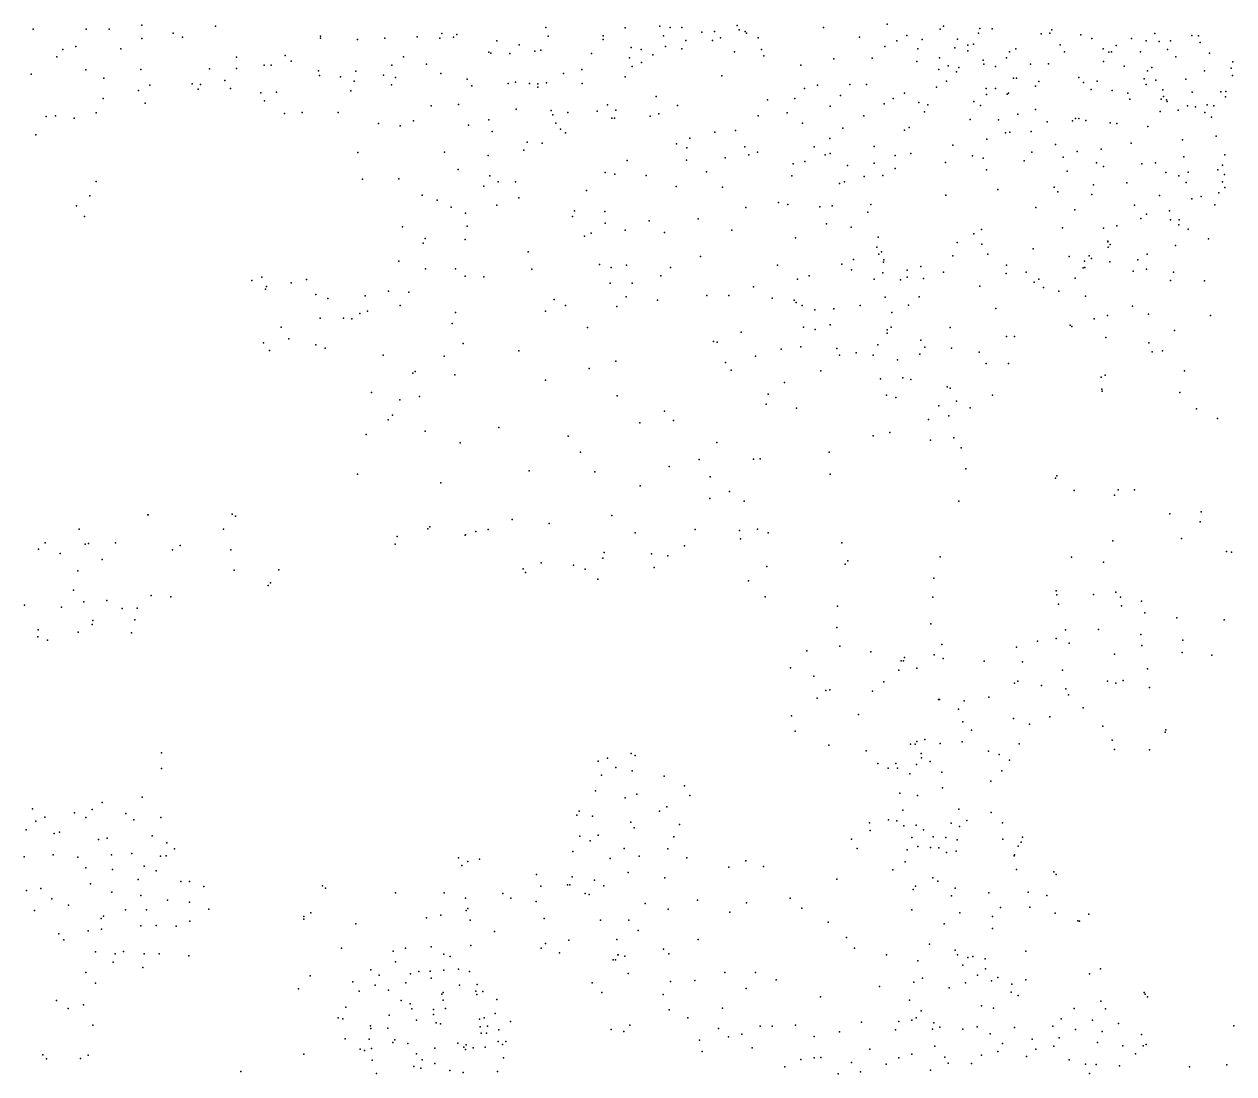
# Model space of a CAD drawing. Header units: millimetres. Extents: x -60275265 to 22802890, y -38578442 to 24337084.
# Drawn here: x 9821622 to 12413622, y -13387304 to -11138304 of the extents above; entities that cross this region are included whole.
import ezdxf

# ---------------------------------------------------------------- set-up
doc = ezdxf.new("R2010")
doc.units = ezdxf.units.MM
doc.header["$MEASUREMENT"] = 0
doc.layers.add('particles', color=7, linetype='Continuous', true_color=0x000000)

msp = doc.modelspace()

# ---------------------------------------------------------------- linework, layer by layer
at = {"layer": 'particles', "color": 93, "true_color": 0x67d435}
for p in [(10073622, -11140304), (10231622, -11142304), (10939622, -11145304), (11183622, -11142304), (11205622, -11145304), (11230622, -11145304), (11349622, -11141304), (11534622, -11145304), (11670622, -11138304), (11791622, -11142304), (9840622, -11149304), (9954622, -11149304), (10003622, -11149304), (10073622, -11169304), (10140622, -11157304), (10160622, -11166304), (10456622, -11164304), (10456622, -11168304), (10535622, -11171304), (10594622, -11168304), (10663622, -11165304), (10712622, -11168304), (10716622, -11158304), (10741622, -11166304), (10748622, -11160304), (10944622, -11164304), (11062622, -11163304), (11062622, -11171304), (11109622, -11146304), (11191622, -11163304), (11273622, -11155304), (11300622, -11154304), (11313622, -11167304), (11353622, -11150304), (11366622, -11154304), (11369622, -11157304), (11394622, -11167304), (11611622, -11166304), (11712622, -11162304), (11745622, -11171304), (11784622, -11149304), (11821622, -11170304), (11866622, -11157304), (11869622, -11147304), (11895622, -11148304), (12000622, -11159304), (12019622, -11157304), (12023622, -11150304), (12085622, -11161304), (12109622, -11169304), (12194622, -11169304), (12244622, -11158304), (12323622, -11162304), (12337622, -11163304), (9904622, -11192304), (9932622, -11186304), (10028622, -11191304), (10834622, -11174304), (10882622, -11182304), (10915622, -11196304), (10928622, -11194304), (11122622, -11188304), (11143622, -11192304), (11195622, -11186304), (11230622, -11191304), (11239622, -11173304), (11296622, -11173304), (11343622, -11197304), (11401622, -11192304), (11665622, -11186304), (11691622, -11174304), (11736622, -11191304), (11815622, -11189304), (11843622, -11183304), (11843622, -11195304), (11855622, -11181304), (11932622, -11197304), (11946622, -11191304), (12041622, -11182304), (12050622, -11197304), (12133622, -11191304), (12151622, -11197304), (12161622, -11184304), (12213622, -11197304), (12225622, -11174304), (12253622, -11175304), (12271622, -11192304), (12277622, -11174304), (12341622, -11177304), (9891622, -11208304), (10276622, -11209304), (10380622, -11205304), (10393622, -11217304), (10634622, -11208304), (10817622, -11198304), (10821622, -11200304), (10862622, -11201304), (11037622, -11201304), (11118622, -11210304), (11144622, -11220304), (11168622, -11204304), (11406622, -11206304), (11556622, -11212304), (11638622, -11211304), (11734622, -11218304), (11782622, -11210304), (11876622, -11215304), (11926622, -11210304), (12016622, -11223304), (12134622, -11218304), (12145622, -11198304), (12289622, -11208304), (12361622, -11200304), (12411622, -11219304), (9836622, -11245304), (9953622, -11236304), (10071622, -11235304), (10218622, -11234304), (10276622, -11233304), (10335622, -11226304), (10350622, -11226304), (10452622, -11238304), (10454622, -11248304), (10532622, -11239304), (10591622, -11247304), (10609622, -11226304), (10683622, -11224304), (10714622, -11244304), (10977622, -11244304), (11016622, -11235304), (11124622, -11229304), (11485622, -11226304), (11781622, -11235304), (11801622, -11227304), (11819622, -11240304), (11824622, -11231304), (11877622, -11224304), (11902622, -11229304), (11977622, -11224304), (12178622, -11228304), (12228622, -11238304), (12237622, -11231304), (12350622, -11238304), (12407622, -11232304), (12410622, -11248304), (9992622, -11254304), (10090622, -11269304), (10181622, -11266304), (10199622, -11267304), (10251622, -11259304), (10499622, -11251304), (10528622, -11260304), (10608622, -11268304), (10617622, -11252304), (10770622, -11256304), (10780622, -11270304), (10858622, -11265304), (10874622, -11262304), (10904622, -11265304), (10922622, -11266304), (10922622, -11273304), (10940622, -11264304), (11017622, -11265304), (11109622, -11251304), (11316622, -11249304), (11521622, -11269304), (11590622, -11267304), (11626622, -11267304), (11776622, -11273304), (11797622, -11260304), (11941622, -11254304), (11947622, -11254304), (11988622, -11271304), (11995622, -11261304), (12081622, -11252304), (12091622, -11263304), (12120622, -11260304), (12221622, -11255304), (12225622, -11267304), (12246622, -11258304), (12310622, -11256304), (9990622, -11297304), (10066622, -11280304), (10194622, -11277304), (10263622, -11276304), (10328622, -11285304), (10362622, -11284304), (10521622, -11281304), (11175622, -11293304), (11414622, -11300304), (11472622, -11297304), (11493622, -11276304), (11570622, -11291304), (11683622, -11297304), (11707622, -11286304), (11882622, -11276304), (11883622, -11289304), (11902622, -11276304), (11927622, -11288304), (11930622, -11286304), (12107622, -11278304), (12152622, -11280304), (12186622, -11286304), (12190622, -11299304), (12257622, -11299304), (12261622, -11279304), (12262622, -11293304), (12269622, -11300304), (12324622, -11284304), (12385622, -11283304), (12395622, -11294304), (12396622, -11282304), (10080622, -11307304), (10336622, -11302304), (10693622, -11313304), (10752622, -11310304), (10875622, -11320304), (10950622, -11323304), (11049622, -11324304), (11071622, -11311304), (11089622, -11322304), (11221622, -11312304), (11548622, -11314304), (11664622, -11309304), (11738622, -11306304), (11750622, -11326304), (11757622, -11311304), (11856622, -11304304), (11870622, -11312304), (11988622, -11321304), (12255622, -11325304), (12270622, -11304304), (12294622, -11322304), (12314622, -11313304), (12331622, -11315304), (12356622, -11311304), (12370622, -11313304), (9868622, -11336304), (9888622, -11334304), (9928622, -11339304), (9975622, -11328304), (10379622, -11329304), (10417622, -11327304), (10494622, -11327304), (10580622, -11351304), (10655622, -11345304), (10817622, -11343304), (10954622, -11332304), (10960622, -11350304), (10986622, -11327304), (11080622, -11339304), (11086622, -11339304), (11162622, -11335304), (11181622, -11330304), (11394622, -11334304), (11456622, -11328304), (11489622, -11350304), (11620622, -11334304), (11848622, -11342304), (11909622, -11343304), (11950622, -11331304), (12013622, -11347304), (12067622, -11345304), (12074622, -11340304), (12081622, -11340304), (12096622, -11344304), (12148622, -11349304), (12162622, -11351304), (12351622, -11327304), (12365622, -11337304), (9846622, -11375304), (10627622, -11356304), (10773622, -11354304), (10824622, -11368304), (10970622, -11363304), (10981622, -11371304), (11301622, -11369304), (11345622, -11366304), (11575622, -11361304), (11707622, -11365304), (11717622, -11359304), (11924622, -11371304), (11933622, -11369304), (11979622, -11368304), (12229622, -11357304), (12375622, -11378304), (10899622, -11391304), (10931622, -11393304), (11219622, -11394304), (11241622, -11403304), (11247622, -11382304), (11365622, -11401304), (11514622, -11401304), (11547622, -11383304), (11642622, -11400304), (11811622, -11397304), (11884622, -11384304), (12031622, -11396304), (12193622, -11393304), (12303622, -11386304), (10536622, -11413304), (10722622, -11412304), (10815622, -11419304), (10892622, -11408304), (11113622, -11430304), (11240622, -11429304), (11323622, -11424304), (11374622, -11418304), (11392622, -11412304), (11537622, -11418304), (11548622, -11415304), (11687622, -11419304), (11721622, -11415304), (11853622, -11420304), (11876622, -11425304), (11980622, -11412304), (12047622, -11423304), (12077622, -11411304), (12129622, -11406304), (12306622, -11422304), (12394622, -11418304), (10751622, -11449304), (11066622, -11456304), (11283622, -11454304), (11469622, -11437304), (11494622, -11432304), (11585622, -11441304), (11642622, -11436304), (11687622, -11447304), (11795622, -11434304), (11883622, -11450304), (11964622, -11431304), (12056622, -11453304), (12119622, -11435304), (12134622, -11443304), (12216622, -11437304), (12245622, -11435304), (12267622, -11456304), (12315622, -11455304), (12379622, -11450304), (12389622, -11440304), (9975622, -11475304), (10546622, -11470304), (10624622, -11469304), (10819622, -11463304), (10837622, -11476304), (10874622, -11476304), (11087622, -11459304), (11154622, -11462304), (11466622, -11463304), (11568622, -11479304), (11579622, -11476304), (11621622, -11464304), (11661622, -11462304), (12112622, -11482304), (12184622, -11478304), (12295622, -11463304), (12311622, -11477304), (12389622, -11476304), (12393622, -11460304), (9962622, -11506304), (10674622, -11504304), (10806622, -11485304), (11026622, -11494304), (11218622, -11486304), (11317622, -11487304), (11796622, -11504304), (11907622, -11492304), (12028622, -11487304), (12036622, -11497304), (12109622, -11503304), (12254622, -11505304), (12343622, -11507304), (12381622, -11499304), (12394622, -11488304), (9933622, -11527304), (10706622, -11515304), (10736622, -11530304), (10834622, -11526304), (10881622, -11510304), (11367622, -11531304), (11437622, -11520304), (11457622, -11524304), (11526622, -11529304), (11552622, -11527304), (11635622, -11524304), (11989622, -11531304), (12200622, -11526304), (12323622, -11512304), (12372622, -11525304), (9950622, -11550304), (10767622, -11543304), (10996622, -11550304), (11000622, -11538304), (11065622, -11539304), (11160622, -11559304), (11265622, -11555304), (11629622, -11541304), (12072622, -11536304), (12214622, -11554304), (12226622, -11545304), (12275622, -11538304), (12277622, -11557304), (12296622, -11557304), (10632622, -11572304), (10770622, -11571304), (11066622, -11564304), (11109622, -11579304), (11193622, -11584304), (11337622, -11579304), (11540622, -11566304), (11593622, -11573304), (11872622, -11578304), (12046622, -11574304), (12134622, -11575304), (12162622, -11570304), (12295622, -11568304), (12315622, -11577304), (10676622, -11607304), (10680622, -11597304), (10766622, -11599304), (11022622, -11592304), (11036622, -11586304), (11474622, -11596304), (11651622, -11594304), (11820622, -11606304), (11856622, -11587304), (11873622, -11609304), (12143622, -11603304), (12143622, -11604304), (12148622, -11610304), (12359622, -11598304), (10901622, -11626304), (11270622, -11636304), (11648622, -11616304), (11652622, -11631304), (11658622, -11626304), (11811622, -11634304), (11886622, -11631304), (11983622, -11619304), (12060622, -11636304), (12103622, -11634304), (12144622, -11616304), (12227622, -11631304), (12288622, -11612304), (10624622, -11646304), (10681622, -11662304), (10745622, -11662304), (10909622, -11663304), (11054622, -11653304), (11079622, -11659304), (11112622, -11654304), (11206622, -11659304), (11435622, -11654304), (11573622, -11652304), (11598622, -11642304), (11662622, -11648304), (11663622, -11643304), (11742622, -11657304), (11926622, -11654304), (12090622, -11660304), (12093622, -11646304), (12094622, -11659304), (12108622, -11640304), (12147622, -11647304), (12207622, -11643304), (12226622, -11663304), (10309622, -11687304), (10330622, -11680304), (10426622, -11685304), (10766622, -11678304), (10806622, -11679304), (11185622, -11677304), (11478622, -11684304), (11503622, -11677304), (11594622, -11664304), (11642622, -11684304), (11661622, -11671304), (11699622, -11686304), (11713622, -11665304), (11713622, -11680304), (11748622, -11683304), (11791622, -11669304), (11925622, -11672304), (11968622, -11669304), (11995622, -11684304), (12073622, -11682304), (12197622, -11667304), (12277622, -11687304), (12284622, -11669304), (12350622, -11688304), (10338622, -11706304), (10340622, -11700304), (10393622, -11692304), (10602622, -11710304), (10645622, -11712304), (11077622, -11693304), (11124622, -11693304), (11384622, -11701304), (11869622, -11699304), (11985622, -11691304), (12005622, -11702304), (12038622, -11710304), (10446622, -11717304), (10472622, -11726304), (10552622, -11720304), (10627622, -11741304), (10957622, -11728304), (10981622, -11741304), (11111622, -11722304), (11178622, -11729304), (11284622, -11719304), (11331622, -11719304), (11424622, -11725304), (11471622, -11729304), (11475622, -11734304), (11488622, -11741304), (11612622, -11741304), (11666622, -11723304), (11716622, -11740304), (11739622, -11722304), (12095622, -11721304), (10540622, -11758304), (10557622, -11753304), (10745622, -11756304), (10938622, -11753304), (11091622, -11743304), (11515622, -11750304), (11556622, -11748304), (11680622, -11756304), (11903622, -11747304), (12142622, -11762304), (12196622, -11742304), (12230622, -11759304), (12363622, -11762304), (10372622, -11787304), (10455622, -11768304), (10505622, -11768304), (10523622, -11769304), (10738622, -11779304), (11028622, -11788304), (11491622, -11787304), (11516622, -11792304), (11548622, -11782304), (11670622, -11793304), (11679622, -11787304), (11805622, -11788304), (12062622, -11783304), (12066622, -11786304), (12066622, -11786304), (12114622, -11769304), (10388622, -11812304), (11298622, -11818304), (11306622, -11819304), (11357622, -11798304), (11670622, -11800304), (11742622, -11815304), (11926622, -11807304), (11943622, -11807304), (12139622, -11809304), (12286622, -11794304), (10334622, -11821304), (10347622, -11837304), (10446622, -11825304), (10466622, -11832304), (10762622, -11822304), (10881622, -11838304), (11443622, -11834304), (11485622, -11829304), (11562622, -11833304), (11604622, -11842304), (11650622, -11825304), (11740622, -11845304), (11751622, -11830304), (11808622, -11832304), (11867622, -11841304), (12231622, -11821304), (12238622, -11840304), (12260622, -11838304), (10590622, -11847304), (10721622, -11849304), (11089622, -11860304), (11324622, -11863304), (11388622, -11849304), (11568622, -11847304), (11640622, -11847304), (11692622, -11857304), (11882622, -11865304), (11930622, -11865304), (10654622, -11886304), (10659622, -11882304), (10744622, -11889304), (11032622, -11876304), (11336622, -11879304), (11528622, -11881304), (11704622, -11896304), (12129622, -11894304), (12137622, -11890304), (12307622, -11881304), (10938622, -11901304), (11450622, -11906304), (11656622, -11898304), (11721622, -11899304), (11799622, -11915304), (11805622, -11918304), (12130622, -11920304), (10565622, -11927304), (10626622, -11943304), (10668622, -11936304), (11092622, -11934304), (11415622, -11931304), (11669622, -11933304), (11689622, -11938304), (11819622, -11946304), (11896622, -11933304), (12131622, -11924304), (12297622, -11927304), (11193622, -11967304), (11411622, -11952304), (11476622, -11961304), (11781622, -11956304), (11848622, -11960304), (12333622, -11962304), (10601622, -11986304), (10610622, -11976304), (11140622, -11992304), (11212622, -11987304), (11759622, -11985304), (11802622, -11977304), (12378622, -11983304), (10554622, -12017304), (10680622, -12010304), (10838622, -12002304), (10987622, -12021304), (11640622, -12020304), (11676622, -12013304), (11813622, -12024304), (10755622, -12035304), (11305622, -12034304), (11763622, -12029304), (11829622, -12046304), (11013622, -12055304), (11267622, -12071304), (11384622, -12070304), (11398622, -12069304), (11398622, -12069304), (11546622, -12055304), (10535622, -12102304), (10903622, -12095304), (11044622, -12097304), (11203622, -12086304), (11548622, -12102304), (11839622, -12091304), (10714622, -12121304), (11141622, -12127304), (11291622, -12108304), (12031622, -12111304), (12034622, -12106304), (11290622, -12154304), (11332622, -12139304), (12071622, -12137304), (12157622, -12147304), (12165622, -12136304), (12200622, -12136304), (11364622, -12160304), (11824622, -12160304), (10086622, -12189304), (10087622, -12189304), (10267622, -12188304), (10274622, -12192304), (10867622, -12199304), (10946622, -12208304), (11080622, -12191304), (12276622, -12187304), (12341622, -12204304), (12343622, -12183304), (9939622, -12220304), (10248622, -12220304), (10686622, -12219304), (10690622, -12215304), (10766622, -12233304), (10767622, -12232304), (10789622, -12225304), (10815622, -12221304), (11130622, -12228304), (11259622, -12221304), (11354622, -12223304), (11392622, -12220304), (11415622, -12228304), (9866622, -12249304), (9952622, -12252304), (9959622, -12251304), (10017622, -12249304), (10155622, -12255304), (10616622, -12252304), (10620622, -12236304), (11236622, -12256304), (11356622, -12241304), (11573622, -12249304), (12154622, -12245304), (12301622, -12240304), (9852622, -12263304), (9898622, -12272304), (9988622, -12285304), (10139622, -12264304), (10264622, -12264304), (11061622, -12282304), (11064622, -12270304), (11165622, -12273304), (11200622, -12277304), (11784622, -12279304), (12065622, -12280304), (12397622, -12268304), (12408622, -12269304), (9936622, -12309304), (10271622, -12308304), (10367622, -12307304), (10890622, -12305304), (10929622, -12292304), (10998622, -12297304), (11023622, -12306304), (11171622, -12302304), (11412622, -12300304), (11580622, -12295304), (11586622, -12288304), (12134622, -12291304), (10349622, -12335304), (10895622, -12313304), (11050622, -12327304), (11373622, -12331304), (11770622, -12325304), (9927622, -12351304), (10093622, -12362304), (10344622, -12341304), (12032622, -12352304), (12034622, -12361304), (12112622, -12360304), (12160622, -12355304), (9822622, -12383304), (9901622, -12387304), (9949622, -12376304), (9998622, -12373304), (10063622, -12389304), (10135622, -12365304), (11409622, -12365304), (11564622, -12385304), (11768622, -12366304), (12037622, -12381304), (12170622, -12366304), (12172622, -12384304), (12215622, -12374304), (10031622, -12390304), (10058622, -12414304), (12222622, -12399304), (12291622, -12410304), (12392622, -12414304), (9851622, -12436304), (9937622, -12441304), (9967622, -12424304), (9968622, -12416304), (11562622, -12431304), (11764622, -12423304), (12052622, -12436304), (12123622, -12435304), (9850622, -12451304), (9871622, -12458304), (10051622, -12442304), (11787622, -12467304), (11992622, -12460304), (12032622, -12454304), (12060622, -12464304), (12214622, -12446304), (12304622, -12458304), (11498622, -12481304), (11569622, -12471304), (11635622, -12483304), (11771622, -12489304), (11947622, -12473304), (12157622, -12488304), (12216622, -12469304), (12302622, -12484304), (12366622, -12490304), (11463622, -12517304), (11700622, -12502304), (11705622, -12502304), (11707622, -12495304), (11734622, -12518304), (11790622, -12497304), (11878622, -12503304), (11960622, -12504304), (12228622, -12519304), (11513622, -12535304), (11695622, -12522304), (12046622, -12522304), (12176622, -12544304), (11539622, -12566304), (11547622, -12564304), (11639622, -12567304), (11663622, -12547304), (11943622, -12550304), (11950622, -12546304), (12001622, -12555304), (12053622, -12562304), (12142622, -12546304), (12160622, -12550304), (12232622, -12559304), (11520622, -12582304), (11780622, -12585304), (11782622, -12585304), (11835622, -12588304), (11888622, -12580304), (12059622, -12575304), (11465622, -12620304), (11609622, -12617304), (11823622, -12606304), (12019622, -12622304), (12090622, -12603304), (11832622, -12633304), (11941622, -12626304), (11975622, -12638304), (12132622, -12642304), (11473622, -12653304), (11751622, -12671304), (11851622, -12651304), (12152622, -12672304), (12266622, -12655304), (12267622, -12650304), (10115622, -12699304), (10115622, -12699304), (11545622, -12683304), (11625622, -12695304), (11720622, -12681304), (11730622, -12681304), (11734622, -12675304), (11784622, -12679304), (11831622, -12676304), (11887622, -12696304), (11953622, -12680304), (12157622, -12692304), (12232622, -12693304), (11051622, -12717304), (11071622, -12711304), (11122622, -12701304), (11130622, -12705304), (11650622, -12722304), (11689622, -12722304), (11733622, -12724304), (11743622, -12701304), (11744622, -12710304), (11762622, -12718304), (11910622, -12703304), (11932622, -12715304), (10115622, -12733304), (11058622, -12747304), (11089622, -12731304), (11124622, -12738304), (11192622, -12749304), (11672622, -12732304), (11692622, -12732304), (11719622, -12744304), (11787622, -12741304), (11916622, -12738304), (11236622, -12770304), (11789622, -12774304), (11892622, -12760304), (10074622, -12794304), (11045622, -12781304), (11109622, -12796304), (11134622, -12788304), (11247622, -12791304), (11697622, -12786304), (11735622, -12791304), (9839622, -12819304), (9929622, -12828304), (9967622, -12821304), (9988622, -12806304), (10039622, -12829304), (11010622, -12824304), (11182622, -12824304), (11198622, -12815304), (11704622, -12822304), (11824622, -12820304), (11893622, -12827304), (9846622, -12846304), (9865622, -12837304), (9953622, -12838304), (10056622, -12843304), (10114622, -12838304), (11005622, -12833304), (11039622, -12835304), (11121622, -12848304), (11225622, -12853304), (11632622, -12849304), (11673622, -12843304), (11691622, -12845304), (11706622, -12856304), (11732622, -12854304), (11807622, -12850304), (11841622, -12844304), (11917622, -12849304), (9825622, -12864304), (9885622, -12872304), (9897622, -12869304), (10095622, -12877304), (11012622, -12878304), (11051622, -12876304), (11128622, -12860304), (11213622, -12879304), (11634622, -12866304), (11723622, -12881304), (11748622, -12864304), (11769622, -12879304), (11796622, -12881304), (11825622, -12857304), (11960622, -12880304), (9980622, -12885304), (9999622, -12882304), (10127622, -12892304), (10143622, -12905304), (11034622, -12888304), (11107622, -12904304), (11200622, -12905304), (11594622, -12884304), (11606622, -12904304), (11713622, -12907304), (11736622, -12900304), (11763622, -12902304), (11781622, -12903304), (11820622, -12886304), (11918622, -12884304), (11951622, -12899304), (11957622, -12891304), (9821622, -12922304), (9883622, -12918304), (9936622, -12923304), (10008622, -12918304), (10052622, -12915304), (10113622, -12921304), (10125622, -12920304), (10752622, -12924304), (10772622, -12932304), (10797622, -12927304), (10997622, -12911304), (11077622, -12926304), (11139622, -12921304), (11241622, -12924304), (11367622, -12931304), (11709622, -12933304), (11797622, -12913304), (11818622, -12910304), (11942622, -12920304), (11943622, -12918304), (9953622, -12946304), (10010622, -12949304), (10078622, -12942304), (10104622, -12952304), (10759622, -12941304), (11115622, -12956304), (11331622, -12944304), (11405622, -12943304), (11682622, -12950304), (11947622, -12949304), (12027622, -12954304), (9963622, -12980304), (10065622, -12971304), (10157622, -12975304), (10175622, -12975304), (10460622, -12984304), (10919622, -12960304), (10928622, -12985304), (10985622, -12982304), (10990622, -12982304), (10995622, -12965304), (11043622, -12972304), (11063622, -12984304), (11194622, -12967304), (11562622, -12970304), (11731622, -12985304), (11768622, -12967304), (11779622, -12974304), (12032622, -12960304), (9826622, -12994304), (9857622, -12990304), (10009622, -12998304), (10071622, -13005304), (10206622, -12986304), (10467622, -12989304), (10617622, -12999304), (10721622, -12999304), (10767622, -13011304), (10847622, -13001304), (10864622, -13011304), (11023622, -13001304), (11032622, -13003304), (11462622, -13011304), (11726622, -12992304), (11808622, -13006304), (11816622, -12989304), (11888622, -12999304), (11972622, -12998304), (12012622, -13005304), (9843622, -13037304), (9880622, -13012304), (9916622, -13026304), (10038622, -13036304), (10083622, -13036304), (10128622, -13015304), (10175622, -13019304), (10217622, -13034304), (10768622, -13037304), (10772622, -13033304), (10918622, -13018304), (11152622, -13022304), (11201622, -13034304), (11264622, -13015304), (11369622, -13021304), (11487622, -13032304), (11723622, -13036304), (11913622, -13031304), (11976622, -13030304), (9986622, -13054304), (9991622, -13049304), (10176622, -13060304), (10420622, -13050304), (10420622, -13056304), (10435622, -13042304), (10683622, -13053304), (10714622, -13047304), (10777622, -13058304), (10935622, -13054304), (11056622, -13058304), (11117622, -13058304), (11333622, -13041304), (11544622, -13062304), (11826622, -13042304), (11896622, -13050304), (12030622, -13043304), (12079622, -13059304), (12082622, -13060304), (12102622, -13045304), (9895622, -13087304), (9958622, -13081304), (9987622, -13077304), (10071622, -13070304), (10104622, -13069304), (10147622, -13071304), (10532622, -13066304), (10829622, -13082304), (11137622, -13080304), (11792622, -13066304), (11896622, -13076304), (9906622, -13100304), (10693622, -13115304), (10778622, -13112304), (10938622, -13108304), (10988622, -13101304), (11091622, -13099304), (11265622, -13099304), (11583622, -13095304), (11761622, -13109304), (9974622, -13126304), (10016622, -13130304), (10034622, -13125304), (10078622, -13130304), (10110622, -13130304), (10174622, -13134304), (10501622, -13118304), (10612622, -13124304), (10638622, -13118304), (10720622, -13131304), (10734622, -13136304), (10929622, -13118304), (10968622, -13128304), (11093622, -13132304), (11094622, -13132304), (11108622, -13135304), (11191622, -13120304), (11202622, -13130304), (11600622, -13118304), (11669622, -13132304), (11816622, -13122304), (11821622, -13132304), (11843622, -13138304), (11854622, -13136304), (11880622, -13141304), (11967622, -13124304), (10012622, -13148304), (10075622, -13159304), (10564622, -13164304), (10617622, -13147304), (10691622, -13167304), (10720622, -13165304), (10752622, -13163304), (11083622, -13143304), (11088622, -13143304), (11736622, -13145304), (11832622, -13154304), (11881622, -13162304), (12127622, -13162304), (9953622, -13170304), (10434622, -13177304), (10525622, -13190304), (10582622, -13176304), (10639622, -13192304), (10649622, -13173304), (10667622, -13168304), (10693622, -13182304), (10775622, -13168304), (11038622, -13192304), (11115622, -13172304), (11206622, -13189304), (11258622, -13187304), (11322622, -13170304), (11388622, -13170304), (11432622, -13186304), (11727622, -13191304), (11746622, -13182304), (11838622, -13192304), (11864622, -13176304), (11894622, -13188304), (11907622, -13181304), (11967622, -13186304), (12104622, -13173304), (9974622, -13193304), (10409622, -13205304), (10539622, -13210304), (10573622, -13197304), (10602622, -13208304), (10716622, -13216304), (10719622, -13213304), (10754622, -13197304), (10789622, -13210304), (10791622, -13217304), (10792622, -13196304), (10804622, -13211304), (11059622, -13213304), (11190622, -13217304), (11368622, -13204304), (11654622, -13200304), (11803622, -13203304), (11936622, -13212304), (11937622, -13195304), (12221622, -13213304), (12223622, -13216304), (9890622, -13230304), (9948622, -13239304), (10510622, -13244304), (10629622, -13230304), (10648622, -13237304), (10719622, -13229304), (10834622, -13228304), (11527622, -13222304), (11718622, -13229304), (11872622, -13241304), (11951622, -13219304), (12128622, -13231304), (12228622, -13222304), (9915622, -13247304), (10494622, -13267304), (10504622, -13269304), (10603622, -13261304), (10652622, -13248304), (10698622, -13249304), (10698622, -13260304), (10724622, -13247304), (10797622, -13270304), (10807622, -13267304), (10830622, -13258304), (11203622, -13250304), (11243622, -13267304), (11317622, -13246304), (11732622, -13267304), (11743622, -13252304), (11898622, -13246304), (12043622, -13269304), (12071622, -13247304), (12138622, -13248304), (9968622, -13283304), (10563622, -13284304), (10564622, -13290304), (10600622, -13289304), (10662622, -13272304), (10704622, -13278304), (10713622, -13280304), (10798622, -13286304), (10814622, -13285304), (10838622, -13293304), (10863622, -13275304), (11079622, -13292304), (11106622, -13296304), (11119622, -13283304), (11309622, -13290304), (11398622, -13285304), (11424622, -13285304), (11474622, -13283304), (11615622, -13276304), (11688622, -13293304), (11695622, -13275304), (11723622, -13272304), (11767622, -13291304), (11770622, -13278304), (11783622, -13287304), (11832622, -13291304), (11863622, -13286304), (11943622, -13288304), (12025622, -13285304), (12074622, -13292304), (12110622, -13272304), (12131622, -13296304), (12166622, -13279304), (12413622, -13284304), (10509622, -13312304), (10560622, -13313304), (10611622, -13320304), (10615622, -13314304), (10643622, -13322304), (10750622, -13321304), (10800622, -13300304), (10812622, -13300304), (10837622, -13318304), (10853622, -13318304), (11268622, -13315304), (11330622, -13308304), (11359622, -13302304), (11514622, -13307304), (11568622, -13297304), (11891622, -13301304), (11917622, -13322304), (11981622, -13313304), (12039622, -13310304), (12121622, -13320304), (12215622, -13303304), (9861622, -13346304), (9958622, -13347304), (10420622, -13345304), (10541622, -13334304), (10550622, -13337304), (10565622, -13333304), (10662622, -13344304), (10701622, -13332304), (10763622, -13330304), (10767622, -13335304), (10768622, -13325304), (10783622, -13331304), (10809622, -13330304), (10846622, -13324304), (11274622, -13339304), (11381622, -13331304), (11633622, -13334304), (11723622, -13345304), (11772622, -13328304), (11872622, -13347304), (11907622, -13339304), (11989622, -13334304), (12027622, -13328304), (12175622, -13327304), (12202622, -13344304), (12219622, -13327304), (12225622, -13324304), (9869622, -13355304), (9942622, -13354304), (10567622, -13358304), (10656622, -13371304), (10674622, -13357304), (10701622, -13365304), (10848622, -13353304), (11451622, -13372304), (11485622, -13356304), (11514622, -13353304), (11528622, -13352304), (11594622, -13363304), (11668622, -13366304), (11695622, -13353304), (11794622, -13351304), (11801622, -13364304), (11851622, -13365304), (11969622, -13350304), (12060622, -13357304), (12095622, -13366304), (12118622, -13367304), (12168622, -13370304), (12318622, -13372304), (12398622, -13368304), (10285622, -13382304), (10576622, -13386304), (10671622, -13375304), (10733622, -13380304), (10762622, -13384304), (10835622, -13382304), (11565622, -13387304), (11613622, -13383304), (11763622, -13379304), (12104622, -13386304)]:
    msp.add_point(p, dxfattribs=at)

doc.saveas('drawing.dxf')
